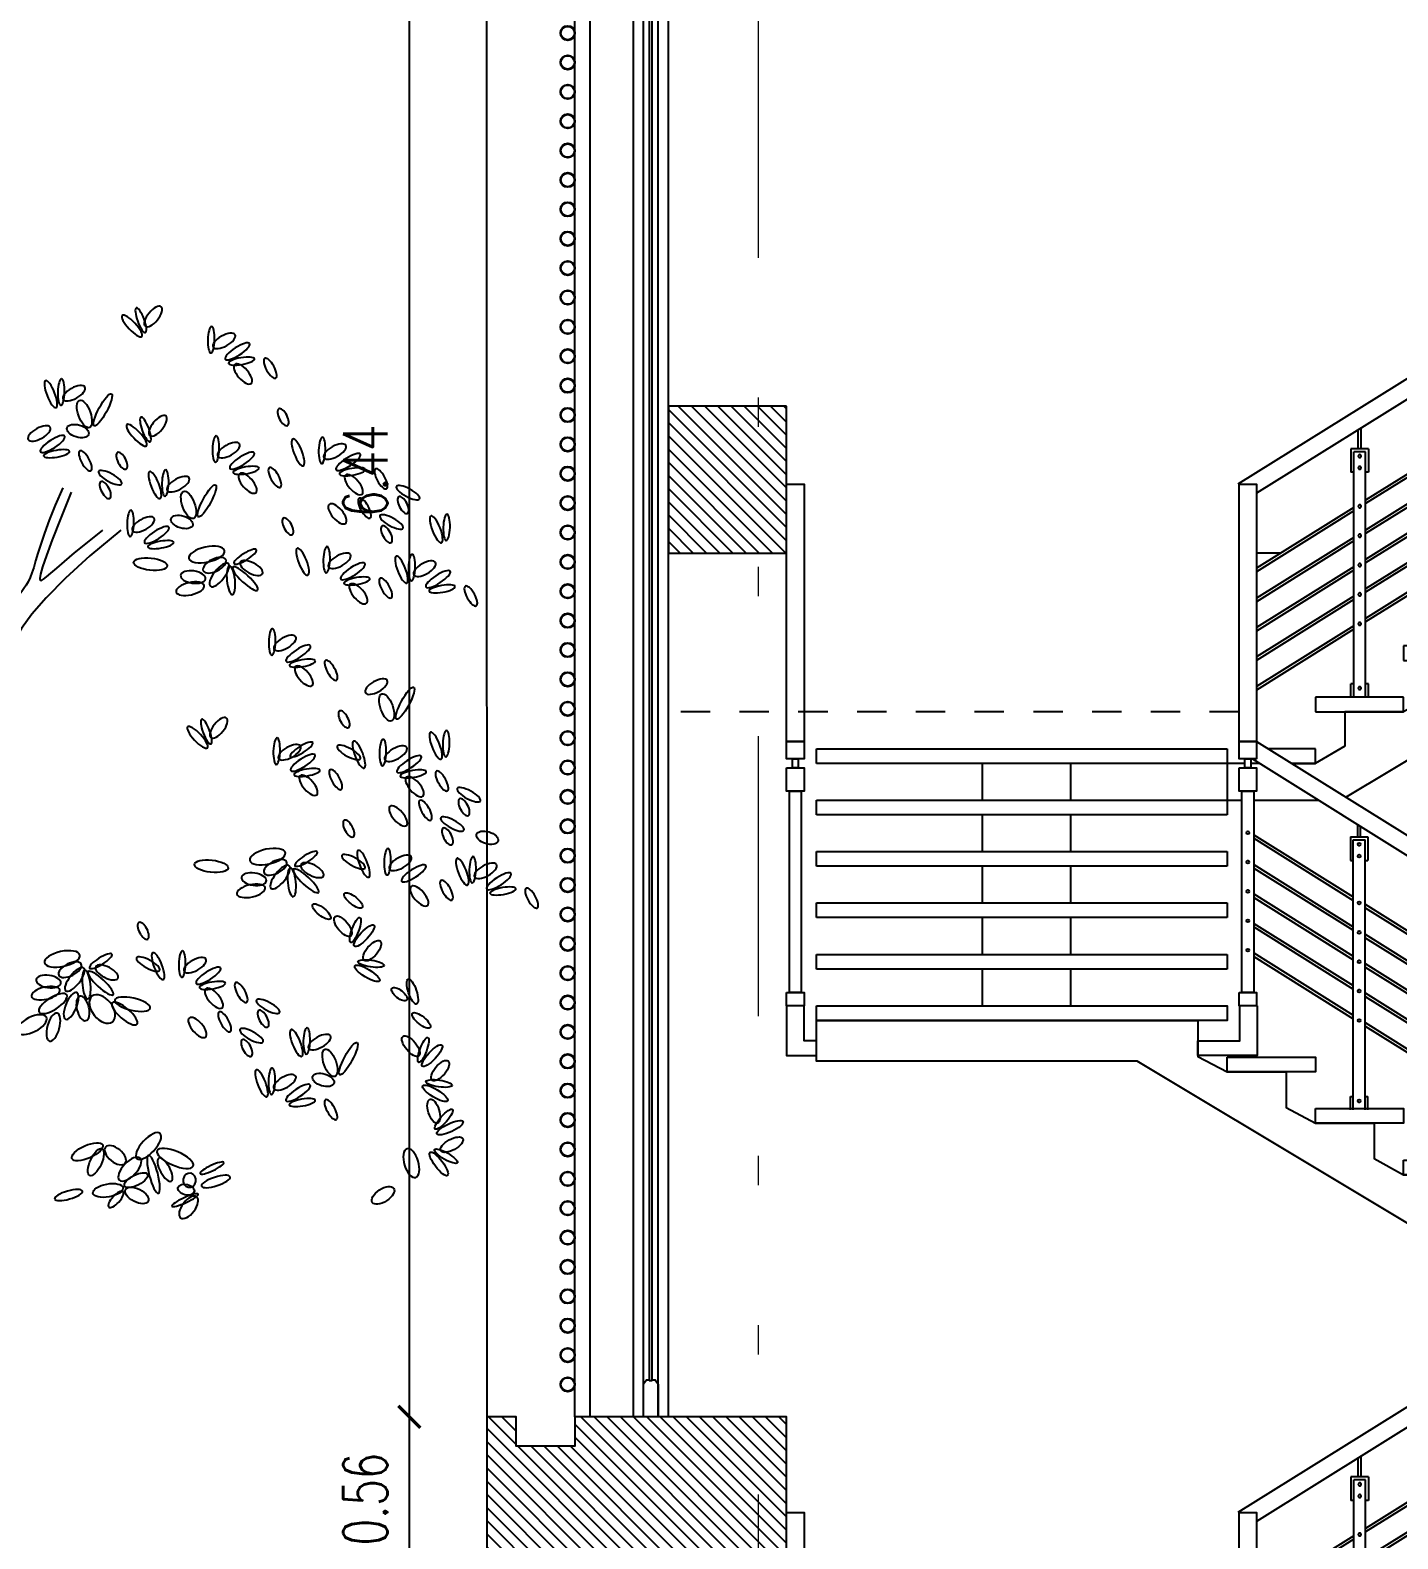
# Model space of a CAD drawing. Header units: millimetres. Extents: x 2056 to 4470, y 1400 to 3101.
# Drawn here: x 2156.21 to 2160.86, y 1442.4 to 1447.54 of the extents above; entities that cross this region are included whole.
import ezdxf

# ---------------------------------------------------------------- set-up
doc = ezdxf.new("R2010")
doc.units = ezdxf.units.MM
for name, pattern in [('DIVIDE', [31.75, 12.7, -6.35, 0, -6.35, 0, -6.35]), ('DOT', [0.25, 0, -0.25]), ('HIDDEN', [9.525, 6.35, -3.175])]:
    doc.linetypes.add(name, pattern=pattern)
for name, color, linetype in [('A-GLAZ', 5, 'Continuous'), ('A-GRID-COLS', 75, 'DIVIDE'), ('A-LDSP-TREE', 74, 'Continuous'), ('A-PLAN-1', 5, 'Continuous'), ('A-PLAN-2', 4, 'Continuous'), ('A-PLAN-3', 3, 'Continuous'), ('A-PLAN-4', 2, 'Continuous'), ('A-PLAN-5', 1, 'Continuous'), ('A-PLAN-6', 9, 'Continuous'), ('A-PROY', 15, 'HIDDEN')]:
    doc.layers.add(name, color=color, linetype=linetype)
doc.styles.add('COTAS', font='romans.shx', dxfattribs={"width": 0.7})
doc.dimstyles.new('DIM75', dxfattribs={"dimtxt": 0.15, "dimasz": 0.075, "dimexe": 0, "dimexo": 0, "dimgap": 0.075, "dimtad": 1, "dimzin": 1, "dimdsep": 46, "dimtxsty": 'COTAS', "dimblk": 'ARCHTICK', "dimcen": 0, "dimse1": 1, "dimse2": 1, "dimclrd": 8, "dimclre": 8, "dimclrt": 54, "dimaunit": 1, "dimazin": 0, "dimtfac": 1, "dimtix": 1, "dimtmove": 1, "dimatfit": 3, "dimldrblk": 'DOT', "dimfxl": 1, "dimtvp": 1.75, "dimtolj": 1, "dimtzin": 4, "dimarcsym": 0})

# ---------------------------------------------------------------- blocks, each defined once
blk = doc.blocks.new('E4', base_point=(655.182746, 222.149869))
blk.add_circle((656.700527, 222.149869), 1.51778)
blk = doc.blocks.new('TROPI')
for points in [[(3.8362, 9.6125), (3.7988, 9.5275), (3.7692, 9.4543), (3.7459, 9.3917), (3.728, 9.3387), (3.7142, 9.294), (3.7033, 9.2564), (3.6942, 9.2249), (3.6857, 9.1983), (3.6767, 9.1755), (3.6672, 9.1558), (3.6572, 9.1384), (3.6468, 9.1228), (3.6359, 9.1083), (3.6248, 9.0942), (3.6133, 9.0798), (3.6017, 9.0646), (3.5898, 9.0482), (3.5781, 9.0321), (3.5666, 9.0182), (3.5557, 9.0083)], [(3.8756, 9.5913), (3.8239, 9.4612), (3.7846, 9.3595), (3.7563, 9.2831), (3.7376, 9.2285), (3.7271, 9.1924), (3.7237, 9.1715), (3.7259, 9.1625), (3.7324, 9.1621), (3.7423, 9.1675), (3.7569, 9.1789), (3.7776, 9.1967), (3.8061, 9.2218), (3.8441, 9.2547), (3.8931, 9.2961), (3.9549, 9.3467), (4.0309, 9.407)], [(4.1183, 9.407), (3.9677, 9.2813), (3.848, 9.1721), (3.7553, 9.078), (3.6854, 8.9975), (3.6343, 8.9288), (3.5979, 8.8705), (3.5721, 8.8209), (3.5529, 8.7786)]]:
    blk.add_lwpolyline(points)
at = {"zscale": 0.01988043750000001}
for p, xscale, yscale, rotation in [((4.2372, 10.367), -0.04224378260025001, 0.0108766469975625, 290.1700857808854), ((4.2369, 10.3979), -0.04023218053181251, 0.01740261929175, 231.1093527808855), ((4.22, 10.3479), -0.04626700661756251, 0.01305196446881251, 313.0310417808855), ((4.5554, 10.268), -0.04224378260025002, 0.01087664699756251, 268.3839888621183), ((4.5665, 10.2968), -0.04023218053181252, 0.01740261929175, 209.3232558621183), ((4.6256, 10.2377), -0.04626700661756251, 0.0130519644688125, 212.7882540812347), ((4.6413, 10.2174), -0.04224378260025002, 0.01087664699756251, 189.9272980812347), ((4.6717, 10.2123), -0.04023218053181252, 0.01740261929175, 130.8665650812347), ((4.8174, 10.2419), -0.03620895651450001, 0.01305196446881251, 119.023390000002), ((3.8028, 10.0023), -0.04626700661756251, 0.0130519644688125, 291.2449448621182), ((3.8258, 10.0137), -0.04224378260025002, 0.01087664699756251, 268.3839888621183), ((3.8369, 10.0425), -0.04023218053181252, 0.01740261929175, 209.3232558621183), ((3.9881, 9.9137), 0.05833665878906252, 0.0130519644688125, 61.65653454433038), ((3.9646, 9.9053), 0.04626700661756253, 0.01957795664343752, 109.9640515443302), ((4.2593, 9.8666), -0.04023218053181251, 0.01740261929175, 231.1093527808855), ((4.8857, 9.9962), -0.03017413042875, 0.01305196446881251, 117.8529470000019), ((3.6677, 9.8467), -0.04023218053181252, 0.01740261929175, 209.3232558621183), ((3.9611, 9.8723), 0.03620895651450001, 0.01957795664343751, 162.9925695443303), ((4.2425, 9.8167), -0.04626700661756251, 0.01305196446881251, 313.0310417808855), ((4.2597, 9.8358), -0.04224378260025001, 0.0108766469975625, 290.1700857808854), ((3.7268, 9.7876), -0.04626700661756251, 0.0130519644688125, 212.7882540812347), ((4.5778, 9.7368), -0.04224378260025002, 0.01087664699756251, 268.3839888621183), ((4.5889, 9.7656), -0.04023218053181252, 0.01740261929175, 209.3232558621183), ((5.0046, 9.7187), -0.04626700661756251, 0.0130519644688125, 291.2449448621182), ((5.0942, 9.73), -0.04224378260025002, 0.01087664699756251, 268.3839888621183), ((5.1053, 9.7588), -0.04023218053181252, 0.01740261929175, 209.3232558621183), ((3.7425, 9.7672), -0.04224378260025002, 0.01087664699756251, 189.9272980812347), ((3.9186, 9.7917), -0.03620895651450001, 0.01305196446881251, 119.023390000002), ((4.1011, 9.7842), -0.03017413042875, 0.01305196446881251, 117.8529470000019), ((4.648, 9.7065), -0.04626700661756251, 0.0130519644688125, 212.7882540812347), ((5.1644, 9.6997), -0.04626700661756251, 0.0130519644688125, 212.7882540812347), ((4.0094, 9.6921), -0.04224378260025001, 0.0130519644688125, 151.6001920000019), ((4.309, 9.56), -0.04626700661756251, 0.0130519644688125, 291.2449448621182), ((4.3321, 9.5713), -0.04224378260025002, 0.01087664699756251, 268.3839888621183), ((4.6637, 9.6862), -0.04224378260025002, 0.01087664699756251, 189.9272980812347), ((4.6942, 9.681), -0.04023218053181252, 0.01740261929175, 130.8665650812347), ((4.8399, 9.7107), -0.03620895651450001, 0.01305196446881251, 119.023390000002), ((5.1801, 9.6794), -0.04224378260025002, 0.01087664699756251, 189.9272980812347), ((5.2105, 9.6742), -0.04023218053181252, 0.01740261929175, 130.8665650812347), ((5.3562, 9.7039), -0.03620895651450001, 0.01305196446881251, 119.023390000002), ((4.0209, 9.6418), -0.03017413042875, 0.01305196446881251, 117.8529470000019), ((4.3432, 9.6001), -0.04023218053181252, 0.01740261929175, 209.3232558621183), ((4.4944, 9.4714), 0.05833665878906252, 0.0130519644688125, 61.65653454433038), ((5.4573, 9.6193), -0.04224378260025001, 0.0130519644688125, 151.6001920000019), ((4.4708, 9.463), 0.04626700661756253, 0.01957795664343752, 109.9640515443302), ((5.1304, 9.5318), -0.04023218053181252, 0.01740261929175, 130.8665650812347), ((5.2761, 9.5615), -0.03620895651450001, 0.01305196446881251, 119.023390000002), ((5.4689, 9.569), -0.03017413042875, 0.01305196446881251, 117.8529470000019), ((4.1628, 9.3755), -0.04224378260025002, 0.01087664699756251, 268.3839888621183), ((4.174, 9.4043), -0.04023218053181252, 0.01740261929175, 209.3232558621183), ((4.4673, 9.43), 0.03620895651450001, 0.01957795664343751, 162.9925695443303), ((4.9081, 9.465), -0.03017413042875, 0.01305196446881251, 117.8529470000019), ((5.3771, 9.4769), -0.04224378260025001, 0.0130519644688125, 151.6001920000019), ((5.6768, 9.3449), -0.04626700661756251, 0.0130519644688125, 291.2449448621182), ((5.6999, 9.3562), -0.04224378260025002, 0.01087664699756251, 268.3839888621183), ((4.2331, 9.3452), -0.04626700661756251, 0.0130519644688125, 212.7882540812347), ((5.3887, 9.4266), -0.03017413042875, 0.01305196446881251, 117.8529470000019), ((4.2488, 9.3249), -0.04224378260025002, 0.01087664699756251, 189.9272980812347), ((4.6218, 9.3067), -0.05833665878906253, 0.02392861146637501, 12.20382100000196), ((4.668, 9.2437), -0.04224378260025002, 0.0108766469975625, 211.7133950000019), ((5.027, 9.1874), -0.04626700661756251, 0.0130519644688125, 291.2449448621182), ((5.1166, 9.1988), -0.04224378260025002, 0.01087664699756251, 268.3839888621183), ((4.1799, 9.2503), 0.05431345465218752, 0.01957795664343751, 353.6901050000019), ((4.6278, 9.2632), -0.04023218053181251, 0.01957795664343751, 26.52386799997875), ((4.6399, 9.2437), -0.04626700661756252, 0.01740261929175, 51.83168500000193), ((4.6982, 9.2502), -0.04023218053181251, 0.01740261929175, 152.6526620000019), ((5.1277, 9.2275), -0.04023218053181252, 0.01740261929175, 209.3232558621183), ((5.1868, 9.1685), -0.04626700661756251, 0.0130519644688125, 212.7882540812347), ((5.5076, 9.1491), -0.04626700661756251, 0.0130519644688125, 291.2449448621182), ((5.5306, 9.1604), -0.04224378260025002, 0.01087664699756251, 268.3839888621183), ((5.5417, 9.1892), -0.04023218053181252, 0.01740261929175, 209.3232558621183), ((4.5292, 9.1697), -0.04023218053181251, 0.01957795664343751, 351.7953540000019), ((4.6459, 9.2328), -0.04626700661756251, 0.0130519644688125, 95.86647800000188), ((4.662, 9.2263), -0.05431345465218753, 0.01305196446881251, 137.1724590000019), ((5.2025, 9.1481), -0.04224378260025002, 0.01087664699756251, 189.9272980812347), ((5.3787, 9.1726), -0.03620895651450001, 0.01305196446881251, 119.023390000002), ((5.6009, 9.1301), -0.04626700661756251, 0.0130519644688125, 212.7882540812347), ((4.5232, 9.1371), -0.04626700661756252, 0.01957795664343752, 12.75326900000197), ((5.233, 9.143), -0.04023218053181252, 0.01740261929175, 130.8665650812347), ((5.6166, 9.1098), -0.04224378260025002, 0.01087664699756251, 189.9272980812347), ((5.7927, 9.1343), -0.03620895651450001, 0.01305196446881251, 119.023390000002), ((4.8513, 8.7989), -0.04224378260025002, 0.01087664699756251, 268.3839888621183), ((4.8624, 8.8277), -0.04023218053181252, 0.01740261929175, 209.3232558621183), ((4.9215, 8.7686), -0.04626700661756251, 0.0130519644688125, 212.7882540812347), ((4.9372, 8.7483), -0.04224378260025002, 0.01087664699756251, 189.9272980812347), ((4.9677, 8.7431), -0.04023218053181252, 0.01740261929175, 130.8665650812347), ((5.1133, 8.7728), -0.03620895651450001, 0.01305196446881251, 119.023390000002), ((5.3065, 8.6157), -0.04023218053181252, 0.01740261929175, 209.3232558621183), ((5.4341, 8.4785), 0.04626700661756253, 0.01957795664343752, 109.9640515443302), ((5.4577, 8.4869), 0.05833665878906252, 0.0130519644688125, 61.65653454433038), ((5.1816, 8.5271), -0.03017413042875, 0.01305196446881251, 117.8529470000019), ((4.5384, 8.3476), -0.04626700661756251, 0.01305196446881251, 313.0310417808855), ((4.5556, 8.3666), -0.04224378260025001, 0.0108766469975625, 290.1700857808854), ((4.5552, 8.3975), -0.04023218053181251, 0.01740261929175, 231.1093527808855), ((4.8737, 8.2676), -0.04224378260025002, 0.01087664699756251, 268.3839888621183), ((4.8849, 8.2964), -0.04023218053181252, 0.01740261929175, 209.3232558621183), ((4.9415, 8.3058), -0.04224378260025002, 0.0108766469975625, 211.7133950000019), ((5.1701, 8.3558), -0.04224378260025001, 0.0130519644688125, 151.6001920000019), ((5.3005, 8.2495), -0.04626700661756251, 0.0130519644688125, 291.2449448621182), ((5.3901, 8.2609), -0.04224378260025002, 0.01087664699756251, 268.3839888621183), ((5.4012, 8.2897), -0.04023218053181252, 0.01740261929175, 209.3232558621183), ((5.6747, 8.2926), -0.04626700661756251, 0.0130519644688125, 291.2449448621182), ((5.6977, 8.304), -0.04224378260025002, 0.01087664699756251, 268.3839888621183), ((4.944, 8.2374), -0.04626700661756251, 0.0130519644688125, 212.7882540812347), ((5.4603, 8.2306), -0.04626700661756251, 0.0130519644688125, 212.7882540812347), ((4.9597, 8.217), -0.04224378260025002, 0.01087664699756251, 189.9272980812347), ((4.9901, 8.2119), -0.04023218053181252, 0.01740261929175, 130.8665650812347), ((5.1358, 8.2415), -0.03620895651450001, 0.01305196446881251, 119.023390000002), ((5.476, 8.2102), -0.04224378260025002, 0.01087664699756251, 189.9272980812347), ((5.5065, 8.2051), -0.04023218053181252, 0.01740261929175, 130.8665650812347), ((5.6521, 8.2347), -0.03620895651450001, 0.01305196446881251, 119.023390000002), ((5.7532, 8.1502), -0.04224378260025001, 0.0130519644688125, 151.6001920000019), ((5.4263, 8.0627), -0.04023218053181252, 0.01740261929175, 130.8665650812347), ((5.572, 8.0923), -0.03620895651450001, 0.01305196446881251, 119.023390000002), ((5.7648, 8.0999), -0.03017413042875, 0.01305196446881251, 117.8529470000019), ((5.2041, 7.9958), -0.03017413042875, 0.01305196446881251, 117.8529470000019), ((5.6731, 8.0078), -0.04224378260025001, 0.0130519644688125, 151.6001920000019), ((5.6846, 7.9575), -0.03017413042875, 0.01305196446881251, 117.8529470000019), ((5.9522, 7.8946), 0.03620895651450001, 0.01957795664343751, 162.9925695443303), ((4.9177, 7.8376), -0.05833665878906253, 0.02392861146637501, 12.20382100000196), ((4.964, 7.7745), -0.04224378260025002, 0.0108766469975625, 211.7133950000019), ((5.3229, 7.7183), -0.04626700661756251, 0.0130519644688125, 291.2449448621182), ((5.4125, 7.7296), -0.04224378260025002, 0.01087664699756251, 268.3839888621183), ((4.4758, 7.7812), 0.05431345465218752, 0.01957795664343751, 353.6901050000019), ((4.9237, 7.7941), -0.04023218053181251, 0.01957795664343751, 26.52386799997875), ((4.9358, 7.7745), -0.04626700661756252, 0.01740261929175, 51.83168500000193), ((4.9941, 7.7811), -0.04023218053181251, 0.01740261929175, 152.6526620000019), ((5.1925, 7.8245), -0.04224378260025001, 0.0130519644688125, 151.6001920000019), ((5.4236, 7.7584), -0.04023218053181252, 0.01740261929175, 209.3232558621183), ((5.4828, 7.6993), -0.04626700661756251, 0.0130519644688125, 212.7882540812347), ((5.8035, 7.6799), -0.04626700661756251, 0.0130519644688125, 291.2449448621182), ((5.8265, 7.6912), -0.04224378260025002, 0.01087664699756251, 268.3839888621183), ((5.8377, 7.72), -0.04023218053181252, 0.01740261929175, 209.3232558621183), ((4.8252, 7.7006), -0.04023218053181251, 0.01957795664343751, 351.7953540000019), ((4.9418, 7.7637), -0.04626700661756251, 0.0130519644688125, 95.86647800000188), ((4.9579, 7.7571), -0.05431345465218753, 0.01305196446881251, 137.1724590000019), ((5.6746, 7.7035), -0.03620895651450001, 0.01305196446881251, 119.023390000002), ((5.8968, 7.661), -0.04626700661756251, 0.0130519644688125, 212.7882540812347), ((4.8191, 7.6679), -0.04626700661756252, 0.01957795664343752, 12.75326900000197), ((5.2907, 7.5709), 0.03620895651450002, 0.01305196446881251, 140.9242155679964), ((5.5289, 7.6739), -0.04023218053181252, 0.01740261929175, 130.8665650812347), ((5.9125, 7.6406), -0.04224378260025002, 0.01087664699756251, 189.9272980812347), ((6.0886, 7.6651), -0.03620895651450001, 0.01305196446881251, 119.023390000002), ((5.1365, 7.5168), 0.03620895651450002, 0.01305196446881251, 140.9242155679964), ((4.2055, 7.4984), -0.03017413042875, 0.01305196446881251, 117.8529470000019), ((5.2361, 7.4326), 0.04023218053181252, 0.01740261929175, 129.0810404867637), ((5.2359, 7.4018), 0.04224378260025002, 0.0108766469975625, 70.02030748676371), ((5.2531, 7.3828), 0.0462670066175625, 0.0130519644688125, 47.15935148676375), ((5.301, 7.3142), 0.04023218053181251, 0.01740261929175, 50.62434970588016), ((3.9191, 7.3401), -0.05833665878906253, 0.02392861146637501, 12.20382100000196), ((3.9654, 7.277), -0.04224378260025002, 0.0108766469975625, 211.7133950000019), ((4.1939, 7.327), -0.04224378260025001, 0.0130519644688125, 151.6001920000019), ((4.3243, 7.2208), -0.04626700661756251, 0.0130519644688125, 291.2449448621182), ((4.4139, 7.2321), -0.04224378260025002, 0.01087664699756251, 268.3839888621183), ((4.4251, 7.2609), -0.04023218053181252, 0.01740261929175, 209.3232558621183), ((3.9252, 7.2966), -0.04023218053181251, 0.01957795664343751, 26.52386799997875), ((3.9372, 7.277), -0.04626700661756252, 0.01740261929175, 51.83168500000193), ((3.9433, 7.2662), -0.04626700661756251, 0.0130519644688125, 95.86647800000188), ((3.9594, 7.2596), -0.05431345465218753, 0.01305196446881251, 137.1724590000019), ((3.9956, 7.2836), -0.04023218053181251, 0.01740261929175, 152.6526620000019), ((4.4842, 7.2018), -0.04626700661756251, 0.0130519644688125, 212.7882540812347), ((5.2555, 7.2876), 0.04626700661756252, 0.01305196446881251, 328.7026607058802), ((5.2707, 7.3083), 0.04224378260025001, 0.0108766469975625, 351.5636167058802), ((3.8206, 7.1704), -0.04626700661756252, 0.01957795664343752, 12.75326900000197), ((3.8266, 7.2031), -0.04023218053181251, 0.01957795664343751, 351.7953540000019), ((4.4999, 7.1815), -0.04224378260025002, 0.01087664699756251, 189.9272980812347), ((4.5303, 7.1764), -0.04023218053181252, 0.01740261929175, 130.8665650812347), ((4.676, 7.206), -0.03620895651450001, 0.01305196446881251, 119.023390000002), ((5.5081, 7.1221), 0.03017413042875, 0.01305196446881251, 142.0946585679966), ((5.5556, 7.1019), 0.04224378260025001, 0.01305196446881251, 108.3474135679965), ((3.8547, 7.1465), -0.05230183270331248, 0.01957795664343751, 32.12480700000197), ((3.903, 7.1574), -0.04626700661756251, 0.01740261929175, 67.40623600000198), ((3.9191, 7.14), -0.04023218053181251, 0.01957795664343751, 103.5626760000019), ((3.9775, 7.14), -0.05230183270331252, 0.03262992111225001, 128.8034590000019), ((4.076, 7.1074), -0.05230183270331251, 0.01740261929175, 139.3818930000019), ((4.0881, 7.1204), -0.05833665878906252, 0.01957795664343752, 167.3886050000019), ((4.7771, 7.1214), -0.04224378260025001, 0.0130519644688125, 151.6001920000019), ((3.7562, 7.0378), -0.05230183270331252, 0.02392861146637501, 26.97100400000193), ((3.8085, 7.0573), -0.04626700661756251, 0.01957795664343751, 74.49484600000191), ((4.4502, 7.034), -0.04023218053181252, 0.01740261929175, 130.8665650812347), ((4.5958, 7.0636), -0.03620895651450001, 0.01305196446881251, 119.023390000002), ((4.7886, 7.0711), -0.03017413042875, 0.01305196446881251, 117.8529470000019), ((5.6212, 6.9876), 0.03620895651450002, 0.01305196446881251, 140.9242155679964), ((4.6969, 6.979), -0.04224378260025001, 0.0130519644688125, 151.6001920000019), ((4.9966, 6.847), -0.04626700661756251, 0.0130519644688125, 291.2449448621182), ((5.0196, 6.8583), -0.04224378260025002, 0.01087664699756251, 268.3839888621183), ((5.0308, 6.8871), -0.04023218053181252, 0.01740261929175, 209.3232558621183), ((4.7085, 6.9287), -0.03017413042875, 0.01305196446881251, 117.8529470000019), ((5.1819, 6.7584), 0.05833665878906252, 0.0130519644688125, 61.65653454433038), ((5.5666, 6.8494), 0.04023218053181252, 0.01740261929175, 129.0810404867637), ((5.5663, 6.8185), 0.04224378260025002, 0.0108766469975625, 70.02030748676371), ((5.5836, 6.7995), 0.0462670066175625, 0.0130519644688125, 47.15935148676375), ((5.1584, 6.75), 0.04626700661756253, 0.01957795664343752, 109.9640515443302), ((5.6315, 6.731), 0.04023218053181251, 0.01740261929175, 50.62434970588016), ((4.8273, 6.6512), -0.04626700661756251, 0.0130519644688125, 291.2449448621182), ((4.8504, 6.6625), -0.04224378260025002, 0.01087664699756251, 268.3839888621183), ((4.8615, 6.6913), -0.04023218053181252, 0.01740261929175, 209.3232558621183), ((5.1549, 6.717), 0.03620895651450001, 0.01957795664343751, 162.9925695443303), ((4.9206, 6.6322), -0.04626700661756251, 0.0130519644688125, 212.7882540812347), ((5.586, 6.7043), 0.04626700661756252, 0.01305196446881251, 328.7026607058802), ((5.6012, 6.7251), 0.04224378260025001, 0.0108766469975625, 351.5636167058802), ((4.9363, 6.6119), -0.04224378260025002, 0.01087664699756251, 189.9272980812347), ((5.1124, 6.6364), -0.03620895651450001, 0.01305196446881251, 119.023390000002), ((5.6571, 6.5228), 0.04023218053181251, 0.01740261929175, 107.2949435679966), ((5.6454, 6.4943), 0.04224378260025001, 0.01087664699756251, 48.23421056799656), ((5.6544, 6.4702), 0.04626700661756251, 0.0130519644688125, 25.3732545679877), ((4.3087, 6.4724), -0.05471577506587501, 0.02262342098362501, 47.23926400000198), ((5.6734, 6.3888), 0.04023218053181252, 0.01740261929175, 28.83825278711288), ((4.0298, 6.4168), 0.05407204649962505, 0.02070913365675002, 203.8639139999995), ((4.0264, 6.3985), 0.04731305559750001, 0.01827276616068751, 245.1856410000019), ((4.0433, 6.4058), -0.04055404481493752, 0.02192730746456251, 140.9565480000019), ((4.2942, 6.3889), -0.06276220322006253, 0.022623420983625, 156.8520710000032), ((5.5091, 6.3987), -0.04827862856643751, 0.02262342098362501, 106.7439511910389), ((5.6213, 6.3809), 0.04626700661756252, 0.01305196446881251, 306.9165637871128), ((5.6431, 6.3945), 0.04224378260025002, 0.01087664699756251, 329.7775197871129), ((4.2121, 6.3523), -0.04827862856643752, 0.02262342098362501, 46.301740000002), ((4.2524, 6.3662), -0.06276220322006253, 0.01392211133775, 104.578648000002), ((4.3022, 6.3523), -0.04184146218656252, 0.01566236531475, 118.6537860000019), ((4.5034, 6.2775), -0.0418414621865625, 0.008701309645875, 205.1078429999949), ((4.1284, 6.2086), 0.04892233725225001, 0.02088314712618752, 190.2168050000019), ((4.1362, 6.2169), 0.04119775350075002, 0.01670652565312501, 27.12316300000196), ((4.4825, 6.2392), -0.02092074103350001, 0.02262342098362501, 349.3989880000019), ((4.5098, 6.2166), -0.04827862856643749, 0.01392211133775, 197.9739020000019), ((3.9309, 6.1925), -0.04626700661756253, 0.01305196446881251, 15.93606183912011), ((4.1284, 6.1891), -0.03347316974925002, 0.01252988429962501, 47.239264000002), ((4.14, 6.2002), 0.04119775350075002, 0.02088314712618751, 332.652662000002), ((4.4941, 6.1776), -0.04634748262856251, 0.008353262826562503, 24.48076999999792), ((4.4864, 6.1651), -0.04248519075281252, 0.02088314712618751, 52.88871000000199), ((4.4748, 6.1887), 0.02703602324981252, 0.01670652565312502, 164.8719050000019), ((5.3401, 6.1375), 0.04119775350075002, 0.02088314712618751, 33.09487319103886)]:
    blk.add_blockref('E4', p, dxfattribs=dict(at, xscale=xscale, yscale=yscale, rotation=rotation))
blk = doc.blocks.new('A$C2FD475E2')
for p, q in [((-2, 2.3), (-0.0364, 1.074, 0.001)), ((-2.0138, 2.24, 0), (-0.1002, 1.0434, 0.001)), ((-1.6561, 1.9748, 0), (-1.6561, 2.016, 0)), ((-1.6461, 1.9748, 0), (-1.6461, 2.0105, 0)), ((-2.01, 1.9823, -0.0011), (-1.6711, 1.7704, -0.0009)), ((-2.01, 1.9705, -0.0011), (-1.6711, 1.7586, -0.0009)), ((-1.6811, 1.9748, 0), (-1.6811, 1.8948, 0)), ((-1.6811, 1.9748, 0), (-1.6211, 1.9748, 0)), ((-1.6711, 1.046, 0), (-1.6711, 1.9648, 0)), ((-1.6711, 1.9648, 0), (-1.6311, 1.9648, 0)), ((-1.6311, 1.046, 0), (-1.6311, 1.9648, 0)), ((-1.6211, 1.9748, 0), (-1.6211, 1.8948, 0)), ((-2.01, 1.8805, -0.0011), (-1.6711, 1.6686, -0.0009)), ((-2.01, 1.8687, -0.0011), (-1.6711, 1.6568, -0.0009)), ((-1.6811, 1.8948, 0), (-1.6711, 1.8948, 0)), ((-1.6311, 1.8948, 0), (-1.6211, 1.8948, 0)), ((-2.01, 1.7805, -0.0011), (-1.6711, 1.5686, -0.0009)), ((-2.01, 1.7687, -0.0011), (-1.6711, 1.5568, -0.0009)), ((-1.6311, 1.7454, -0.0009), (-1.0711, 1.3952, -0.0006)), ((-1.6311, 1.7336, -0.0009), (-1.0711, 1.3834, -0.0006)), ((-2.01, 1.6805, -0.0011), (-1.6711, 1.4686, -0.0009)), ((-2.01, 1.6687, -0.0011), (-1.6711, 1.4568, -0.0009)), ((-1.6311, 1.6436, -0.0009), (-1.0711, 1.2934, -0.0006)), ((-1.6311, 1.6318, -0.0009), (-1.0711, 1.2816, -0.0006)), ((-1.0561, 1.5844, 0), (-1.0561, 1.6411, 0)), ((-1.0461, 1.5844, 0), (-1.0461, 1.6345, 0)), ((-2.01, 1.5797, -0.0011), (-1.6711, 1.3678, -0.0009)), ((-2.01, 1.5679, -0.0011), (-1.6711, 1.356, -0.0009)), ((-1.6311, 1.5436, -0.0009), (-1.0711, 1.1934, -0.0006)), ((-1.0811, 1.5844, 0), (-1.0811, 1.5044, 0)), ((-1.0811, 1.5844, 0), (-1.0211, 1.5844, 0)), ((-1.0711, 0.698, 0), (-1.0711, 1.5744, 0)), ((-1.0711, 1.5744, 0), (-1.0311, 1.5744, 0)), ((-1.0311, 0.698, 0), (-1.0311, 1.5744, 0)), ((-1.0211, 1.5844, 0), (-1.0211, 1.5044, 0)), ((-1.6311, 1.5318, -0.0009), (-1.0711, 1.1816, -0.0006)), ((-1.0811, 1.5044, 0), (-1.0711, 1.5044, 0)), ((-1.0311, 1.5044, 0), (-1.0211, 1.5044, 0)), ((-1.6311, 1.4436, -0.0009), (-1.0711, 1.0934, -0.0006)), ((-1.6311, 1.4318, -0.0009), (-1.0711, 1.0816, -0.0006)), ((-1.6311, 1.3428, -0.0009), (-1.0711, 0.9926, -0.0006)), ((-1.0311, 1.3702, -0.0005), (-0.4711, 1.02, -0.0003)), ((-1.0311, 1.3584, -0.0005), (-0.4711, 1.0082, -0.0003)), ((-1.6311, 1.331, -0.0009), (-1.0711, 0.9808, -0.0006)), ((-1.0311, 1.2684, -0.0005), (-0.4711, 0.9182, -0.0003)), ((-1.0311, 1.2566, -0.0005), (-0.4711, 0.9064, -0.0002)), ((-0.4561, 1.195), (-0.4561, 1.2651)), ((-0.4461, 1.195), (-0.4461, 1.2595)), ((-0.4811, 1.195), (-0.4811, 1.115)), ((-0.4811, 1.195), (-0.4211, 1.195)), ((-0.4711, 0.35), (-0.4711, 1.185)), ((-0.4711, 1.185), (-0.4311, 1.185)), ((-0.4311, 0.35), (-0.4311, 1.185)), ((-0.4211, 1.195), (-0.4211, 1.115)), ((-1.0311, 1.1684, -0.0005), (-0.4711, 0.8182, -0.0003)), ((-1.0311, 1.1566, -0.0005), (-0.4711, 0.8064, -0.0002)), ((-1.6811, 1.046, 0), (-1.6811, 1.091, 0)), ((-1.6811, 1.091, 0), (-1.6711, 1.091, 0)), ((-1.6311, 1.091, 0), (-1.6211, 1.091, 0)), ((-1.6211, 1.046, 0), (-1.6211, 1.091, 0)), ((-0.4811, 1.115), (-0.4711, 1.115)), ((-0.4311, 1.115), (-0.4211, 1.115)), ((-1.0311, 1.0684, -0.0005), (-0.4711, 0.7182, -0.0003)), ((-1.0311, 1.0566, -0.0005), (-0.4711, 0.7064, -0.0002)), ((-0.4311, 0.995, -0.0002), (-0.1002, 0.7881, -0.0001)), ((-0.4311, 0.9832, -0.0002), (-0.1002, 0.7763, -0.0001)), ((-1.0311, 0.9676, -0.0005), (-0.4711, 0.6174, -0.0003)), ((-1.0311, 0.9558, -0.0005), (-0.4711, 0.6056, -0.0002)), ((-0.4311, 0.8932, -0.0002), (-0.1002, 0.6863, -0.0001)), ((-0.4311, 0.8814, -0.0002), (-0.1002, 0.6745, -0.0001)), ((-0.4311, 0.7932, -0.0002), (-0.1002, 0.5863, -0.0001)), ((-0.4311, 0.7814, -0.0002), (-0.1002, 0.5745, -0.0001)), ((-1.0811, 0.698, 0), (-1.0811, 0.743, 0)), ((-1.0211, 0.698, 0), (-1.0211, 0.743, 0)), ((-0.4311, 0.6932, -0.0002), (-0.1002, 0.4863, -0.0001)), ((-0.4311, 0.6814, -0.0002), (-0.1002, 0.4745, -0.0001)), ((-0.4311, 0.5924, -0.0002), (-0.1002, 0.3855, -0.0001)), ((-0.4311, 0.5806, -0.0002), (-0.1002, 0.3737, -0.0001)), ((-0.4811, 0.35), (-0.4811, 0.395)), ((-0.4811, 0.395), (-0.4711, 0.395)), ((-0.4311, 0.395), (-0.4211, 0.395)), ((-0.4211, 0.35), (-0.4211, 0.395))]:
    blk.add_line(p, q)
blk.add_lwpolyline([(-2.06, 2.3), (-2, 2.3), (-2, 2.24), (-2.06, 2.24)], close=True)
for points, elevation in [([(-2.06, 2.21), (-2, 2.21), (-2, 2.13), (-2.06, 2.13)], 0), ([(-2.04, 2.24), (-2.02, 2.24), (-2.02, 2.21), (-2.04, 2.21)], -0.0019), ([(-2.05, 2.13), (-2.01, 2.13), (-2.01, 1.445), (-2.05, 1.445)], 0), ([(-2.06, 1.445), (-2, 1.445), (-2, 1.4), (-2.06, 1.4)], 0)]:
    blk.add_lwpolyline(points, close=True, dxfattribs=dict(elevation=elevation))
at = {"elevation": 0}
blk.add_lwpolyline([(-1.9978, 1.4), (-1.9978, 1.2308), (-2.2001, 1.2308), (-2.2001, 1.2808), (-2.0578, 1.2808), (-2.0578, 1.4)], dxfattribs=at)
for centre in [(-2.03, 1.9892), (-1.6511, 1.9498, 0), (-1.6511, 1.9098, 0), (-2.03, 1.8892), (-2.03, 1.7892), (-1.6511, 1.7499, 0), (-2.03, 1.6892), (-1.6511, 1.6499, 0), (-2.03, 1.5892), (-1.6511, 1.5499, 0), (-1.0511, 1.5594, 0), (-1.0511, 1.5194, 0), (-1.6511, 1.4499, 0), (-1.6511, 1.3499, 0), (-1.0511, 1.3767, 0), (-1.0511, 1.2767, 0), (-1.0511, 1.1767, 0), (-0.4511, 1.17), (-0.4511, 1.13), (-1.6511, 1.076, 0), (-1.0511, 1.0767, 0), (-1.0511, 0.9767, 0), (-0.4511, 0.9992), (-0.4511, 0.8992), (-0.4511, 0.7992), (-1.0511, 0.728, 0), (-0.4511, 0.6992), (-0.4511, 0.5992), (-0.4511, 0.38)]:
    blk.add_circle(centre, 0.005)
blk = doc.blocks.new('CTE-ESCALERA')
blk.add_line((-0.05, 0), (-0.05, 0.045))
at = {"layer": 'A-PLAN-2'}
for p, q in [((-2.05, 2.299), (0.0392, 0.9946, 0.0011)), ((-2.0638, 2.239, 0), (0.01, 0.9422, 0.0011)), ((-1.7061, 1.9738, 0), (-1.7061, 2.015, 0)), ((-1.6961, 1.9738, 0), (-1.6961, 2.0095, 0)), ((-2.06, 1.9813, -0.0011), (-1.7211, 1.7694, -0.0009)), ((-2.06, 1.9695, -0.0011), (-1.7211, 1.7576, -0.0009)), ((-1.7311, 1.9738, 0), (-1.7311, 1.8938, 0)), ((-1.7311, 1.9738, 0), (-1.6711, 1.9738, 0)), ((-1.7211, 1.045, 0), (-1.7211, 1.9638, 0)), ((-1.7211, 1.9638, 0), (-1.6811, 1.9638, 0)), ((-1.6811, 1.045, 0), (-1.6811, 1.9638, 0)), ((-1.6711, 1.9738, 0), (-1.6711, 1.8938, 0)), ((-2.06, 1.8795, -0.0011), (-1.7211, 1.6676, -0.0009)), ((-2.06, 1.8677, -0.0011), (-1.7211, 1.6558, -0.0009)), ((-1.7311, 1.8938, 0), (-1.7211, 1.8938, 0)), ((-1.6811, 1.8938, 0), (-1.6711, 1.8938, 0)), ((-2.06, 1.7795, -0.0011), (-1.7211, 1.5676, -0.0009)), ((-2.06, 1.7677, -0.0011), (-1.7211, 1.5558, -0.0009)), ((-1.6811, 1.7444, -0.0009), (-1.1211, 1.3942, -0.0006)), ((-1.6811, 1.7326, -0.0009), (-1.1211, 1.3824, -0.0006)), ((-2.06, 1.6795, -0.0011), (-1.7211, 1.4676, -0.0009)), ((-2.06, 1.6677, -0.0011), (-1.7211, 1.4558, -0.0009)), ((-1.6811, 1.6426, -0.0009), (-1.1211, 1.2924, -0.0006)), ((-1.6811, 1.6308, -0.0009), (-1.1211, 1.2806, -0.0006)), ((-1.1061, 1.5834, 0), (-1.1061, 1.6401, 0)), ((-1.0961, 1.5834, 0), (-1.0961, 1.6335, 0)), ((-2.06, 1.5787, -0.0011), (-1.7211, 1.3668, -0.0009)), ((-2.06, 1.5669, -0.0011), (-1.7211, 1.355, -0.0009)), ((-1.6811, 1.5426, -0.0009), (-1.1211, 1.1924, -0.0006)), ((-1.1311, 1.5834, 0), (-1.1311, 1.5034, 0)), ((-1.1311, 1.5834, 0), (-1.0711, 1.5834, 0)), ((-1.1211, 0.697, 0), (-1.1211, 1.5734, 0)), ((-1.1211, 1.5734, 0), (-1.0811, 1.5734, 0)), ((-1.0811, 0.697, 0), (-1.0811, 1.5734, 0)), ((-1.0711, 1.5834, 0), (-1.0711, 1.5034, 0)), ((-1.6811, 1.5308, -0.0009), (-1.1211, 1.1806, -0.0006)), ((-1.1311, 1.5034, 0), (-1.1211, 1.5034, 0)), ((-1.0811, 1.5034, 0), (-1.0711, 1.5034, 0)), ((-1.6811, 1.4426, -0.0009), (-1.1211, 1.0924, -0.0006)), ((-1.6811, 1.4308, -0.0009), (-1.1211, 1.0806, -0.0006)), ((-1.6811, 1.3418, -0.0009), (-1.1211, 0.9916, -0.0006)), ((-1.0811, 1.3692, -0.0005), (-0.5211, 1.019, -0.0003)), ((-1.0811, 1.3574, -0.0005), (-0.5211, 1.0072, -0.0003)), ((-1.6811, 1.33, -0.0009), (-1.1211, 0.9798, -0.0006)), ((-1.0811, 1.2674, -0.0005), (-0.5211, 0.9172, -0.0003)), ((-1.0811, 1.2556, -0.0005), (-0.5211, 0.9054, -0.0002)), ((-0.5061, 1.194), (-0.5061, 1.2641)), ((-0.4961, 1.194), (-0.4961, 1.2585)), ((-0.5311, 1.194), (-0.5311, 1.114)), ((-0.5311, 1.194), (-0.4711, 1.194)), ((-0.5211, 0.349), (-0.5211, 1.184)), ((-0.5211, 1.184), (-0.4811, 1.184)), ((-0.4811, 0.349), (-0.4811, 1.184)), ((-0.4711, 1.194), (-0.4711, 1.114)), ((-1.0811, 1.1674, -0.0005), (-0.5211, 0.8172, -0.0003)), ((-1.0811, 1.1556, -0.0005), (-0.5211, 0.8054, -0.0002)), ((-1.7311, 1.045, 0), (-1.7311, 1.09, 0)), ((-1.7311, 1.09, 0), (-1.7211, 1.09, 0)), ((-1.6811, 1.09, 0), (-1.6711, 1.09, 0)), ((-1.6711, 1.045, 0), (-1.6711, 1.09, 0)), ((-0.5311, 1.114), (-0.5211, 1.114)), ((-0.4811, 1.114), (-0.4711, 1.114)), ((-1.0811, 1.0674, -0.0005), (-0.5211, 0.7172, -0.0003)), ((-1.0811, 1.0556, -0.0005), (-0.5211, 0.7054, -0.0002)), ((-0.4811, 0.994, -0.0002), (-0.0347, 0.7149)), ((-0.4811, 0.9822, -0.0002), (-0.04, 0.7064)), ((-1.0811, 0.9666, -0.0005), (-0.5211, 0.6164, -0.0003)), ((-1.0811, 0.9548, -0.0005), (-0.5211, 0.6046, -0.0002)), ((-0.025, 0.849), (-0.025, 0.9616, -0.0006)), ((-0.015, 0.849), (-0.015, 0.9561, -0.0006)), ((-0.4811, 0.8922, -0.0002), (-0.0347, 0.6131, 0)), ((-0.4811, 0.8804, -0.0002), (-0.04, 0.6046, 0)), ((-0.05, 0.849), (-0.05, 0.769)), ((-0.05, 0.849), (0.01, 0.849)), ((-0.04, 0), (-0.04, 0.839)), ((-0.04, 0.839), (0, 0.839)), ((0, 0), (0, 0.839)), ((0.01, 0.849), (0.01, 0.769)), ((-0.4811, 0.7922, -0.0002), (-0.0347, 0.5131, 0)), ((-0.4811, 0.7804, -0.0002), (-0.04, 0.5046, 0)), ((-1.1311, 0.697, 0), (-1.1311, 0.742, 0)), ((-1.0711, 0.697, 0), (-1.0711, 0.742, 0)), ((-0.05, 0.769), (-0.04, 0.769)), ((0, 0.769), (0.01, 0.769)), ((-0.4811, 0.6922, -0.0002), (-0.0347, 0.4131, 0)), ((-0.4811, 0.6804, -0.0002), (-0.04, 0.4046, 0)), ((-0.4811, 0.5914, -0.0002), (-0.0347, 0.3122, 0)), ((-0.4811, 0.5796, -0.0002), (-0.04, 0.3038, 0)), ((-0.5311, 0.349), (-0.5311, 0.394)), ((-0.5311, 0.394), (-0.5211, 0.394)), ((-0.4811, 0.394), (-0.4711, 0.394)), ((-0.4711, 0.349), (-0.4711, 0.394)), ((0, 0.045), (0.01, 0.045))]:
    blk.add_line(p, q, dxfattribs=at)
for points in [[(-3.65, 2.299), (-3.59, 2.299), (-3.59, 2.239), (-3.65, 2.239)], [(-2.11, 2.299), (-2.05, 2.299), (-2.05, 2.239), (-2.11, 2.239)], [(-3.5478, 1.399), (-2.15, 1.399), (-2.15, 1.349), (-3.5478, 1.349)], [(-2.1501, 1.224), (-1.8501, 1.224), (-1.8501, 1.174), (-2.1501, 1.174)], [(-1.8501, 1.049), (-1.5501, 1.049), (-1.5501, 0.999), (-1.8501, 0.999)], [(-1.5501, 0.874), (-1.2501, 0.874), (-1.2501, 0.824), (-1.5501, 0.824)], [(-1.2501, 0.699), (-0.9501, 0.699), (-0.9501, 0.649), (-1.2501, 0.649)], [(-0.9501, 0.524), (-0.6501, 0.524), (-0.6501, 0.474), (-0.9501, 0.474)], [(-0.6501, 0.349), (-0.3501, 0.349), (-0.3501, 0.299), (-0.6501, 0.299)], [(-0.35, 0.174), (-0.05, 0.174), (-0.05, 0.124), (-0.35, 0.124)]]:
    blk.add_lwpolyline(points, close=True, dxfattribs=at)
for points, elevation in [([(-3.65, 2.209), (-3.59, 2.209), (-3.59, 2.129), (-3.65, 2.129)], 0), ([(-3.63, 2.239), (-3.61, 2.239), (-3.61, 2.209), (-3.63, 2.209)], -0.0019), ([(-2.11, 2.209), (-2.05, 2.209), (-2.05, 2.129), (-2.11, 2.129)], 0), ([(-2.09, 2.239), (-2.07, 2.239), (-2.07, 2.209), (-2.09, 2.209)], -0.0019), ([(-3.64, 2.129), (-3.6, 2.129), (-3.6, 1.444), (-3.64, 1.444)], 0), ([(-2.1, 2.129), (-2.06, 2.129), (-2.06, 1.444), (-2.1, 1.444)], 0), ([(-3.65, 1.444), (-3.59, 1.444), (-3.59, 1.399), (-3.65, 1.399)], 0), ([(-2.11, 1.444), (-2.05, 1.444), (-2.05, 1.399), (-2.11, 1.399)], 0)]:
    blk.add_lwpolyline(points, close=True, dxfattribs=dict(at, elevation=elevation))
for points, elevation in [([(-3.65, 1.399), (-3.65, 1.2298), (-3.5478, 1.2298), (-3.5478, 1.2798), (-3.59, 1.2798), (-3.59, 1.399)], 0), ([(-2.0478, 1.399), (-2.0478, 1.2298), (-2.2501, 1.2298), (-2.2501, 1.2798), (-2.1078, 1.2798), (-2.1078, 1.399)], 0), ([(0.0392, 0.9946), (0.01, 0.9422)], 0.0011)]:
    blk.add_lwpolyline(points, dxfattribs=dict(at, elevation=elevation))
for centre in [(-2.08, 1.9882), (-1.7011, 1.9488, 0), (-1.7011, 1.9088, 0), (-2.08, 1.8882), (-2.08, 1.7882), (-1.7011, 1.7489, 0), (-2.08, 1.6882), (-1.7011, 1.6489, 0), (-2.08, 1.5882), (-1.7011, 1.5489, 0), (-1.1011, 1.5584, 0), (-1.1011, 1.5184, 0), (-1.7011, 1.4489, 0), (-1.7011, 1.3489, 0), (-1.1011, 1.3757, 0), (-1.1011, 1.2757, 0), (-1.1011, 1.1757, 0), (-0.5011, 1.169), (-0.5011, 1.129), (-1.7011, 1.075, 0), (-1.1011, 1.0757, 0), (-1.1011, 0.9757, 0), (-0.5011, 0.9982), (-0.5011, 0.8982), (-0.02, 0.824), (-0.5011, 0.7982), (-0.02, 0.785), (-1.1011, 0.727, 0), (-0.5011, 0.6982), (-0.02, 0.7114, 0), (-0.02, 0.6114), (-0.5011, 0.5982), (-0.02, 0.5114), (-0.02, 0.4114), (-0.5011, 0.379), (-0.02, 0.3114), (-0.02, 0.03)]:
    blk.add_circle(centre, 0.005, dxfattribs=at)
at = {"layer": 'A-PLAN-3'}
for points in [[(-3.65, 3.174), (-3.59, 3.174), (-3.59, 2.299), (-3.65, 2.299)], [(-2.11, 3.174), (-2.05, 3.174), (-2.05, 2.299), (-2.11, 2.299)]]:
    blk.add_lwpolyline(points, close=True, dxfattribs=at)
at = {"layer": 'A-PLAN-4'}
blk.add_lwpolyline([(-2.2501, 1.349), (-2.2501, 1.2267), (-2.1501, 1.174), (-1.95, 1.174), (-1.95, 1.0527), (-1.8501, 0.999), (-1.6501, 0.999), (-1.6501, 0.8787), (-1.55, 0.824), (-1.3501, 0.824), (-1.3501, 0.7047), (-1.2501, 0.649), (-1.05, 0.649), (-1.05, 0.5307), (-0.95, 0.474), (-0.7501, 0.474), (-0.7501, 0.3567), (-0.7001, 0.3267), (-0.6501, 0.299), (-0.4501, 0.299), (-0.4501, 0.1827), (-0.3491, 0.124), (-0.165, 0.124), (-0.165, -0.0013), (-0.4366, -0.0013), (-2.4566, 1.2107), (-3.5478, 1.2107), (-3.5478, 1.349), (-2.2501, 1.349)], dxfattribs=at)
at = {"layer": 'A-PROY'}
for points in [[(-0.0501, 3.324), (-0.3501, 3.324), (-0.3501, 3.274), (-0.0501, 3.274)], [(-0.3501, 3.149), (-0.6501, 3.149), (-0.6501, 3.099), (-0.3501, 3.099)], [(-0.6501, 2.974), (-0.9501, 2.974), (-0.9501, 2.924), (-0.6501, 2.924)], [(-1.2501, 2.799), (-0.9501, 2.799), (-0.9501, 2.749), (-1.2501, 2.749)], [(-1.2501, 2.624), (-1.5501, 2.624), (-1.5501, 2.574), (-1.2501, 2.574)], [(-1.5501, 2.449), (-1.8501, 2.449), (-1.8501, 2.399), (-1.5501, 2.399)], [(-3.5478, 2.274), (-2.15, 2.274), (-2.15, 2.224), (-3.5478, 2.224)], [(-3.5478, 2.099), (-2.15, 2.099), (-2.15, 2.049), (-3.5478, 2.049)], [(-3.5478, 1.924), (-2.15, 1.924), (-2.15, 1.874), (-3.5478, 1.874)], [(-3.5478, 1.749), (-2.15, 1.749), (-2.15, 1.699), (-3.5478, 1.699)], [(-3.5478, 1.574), (-2.15, 1.574), (-2.15, 1.524), (-3.5478, 1.524)]]:
    blk.add_lwpolyline(points, close=True, dxfattribs=at)
for points in [[(-0.05, 3.2741), (-0.0501, 3.274), (-0.2502, 3.274), (-0.2502, 3.1527), (-0.3501, 3.099), (-0.5501, 3.099), (-0.5501, 2.9787), (-0.6502, 2.924), (-0.8501, 2.924), (-0.8501, 2.8047), (-0.9501, 2.749), (-1.1502, 2.749), (-1.1502, 2.6307), (-1.2502, 2.574), (-1.4501, 2.574), (-1.4501, 2.4567), (-1.5001, 2.4267), (-1.5501, 2.399), (-1.7501, 2.399), (-1.7501, 2.2827), (-1.8511, 2.224), (-1.9299, 2.224)], [(-1.746, 2.1092), (-0.05, 3.1268)], [(-1.9299, 2.224), (-1.8501, 2.224), (-1.8501, 2.274), (-2.01, 2.274)], [(-2.09, 2.224), (-2.15, 2.224), (-2.15, 2.0987), (-2.1, 2.0987)], [(-2.0398, 2.224), (-2.07, 2.224)], [(-2.06, 2.0987), (-1.8394, 2.0987)]]:
    blk.add_lwpolyline(points, dxfattribs=at)
for points, elevation in [([(-2.9839, 2.224), (-2.9839, 2.099)], -0.0008), ([(-2.6839, 2.224), (-2.6839, 2.099)], 0.0005), ([(-2.9839, 2.049), (-2.9839, 1.924)], -0.0008), ([(-2.6839, 2.049), (-2.6839, 1.924)], 0.0005), ([(-2.9839, 1.874), (-2.9839, 1.749)], -0.0008), ([(-2.6839, 1.874), (-2.6839, 1.749)], 0.0005), ([(-2.9839, 1.699), (-2.9839, 1.574)], -0.0008), ([(-2.6839, 1.699), (-2.6839, 1.574)], 0.0005), ([(-2.9839, 1.524), (-2.9839, 1.401)], -0.0008), ([(-2.6839, 1.524), (-2.6839, 1.401)], 0.0005)]:
    blk.add_lwpolyline(points, dxfattribs=dict(at, elevation=elevation))
at = {"layer": 'A-PROY', "xscale": -1}
blk.add_blockref('A$C2FD475E2', (-2.1502, 2.1), dxfattribs=at)
blk = doc.blocks.new('CTE- PERSIANA TUBULAR')
at = {"layer": 'A-PLAN-4'}
for centre, radius in [((1733114.291, -988998.5526), 0.0249), ((1733114.291, -988998.5526), 0.0229), ((1733114.291, -988998.6526), 0.0249), ((1733114.291, -988998.6526), 0.0229), ((1733114.291, -988998.7526), 0.0249), ((1733114.291, -988998.7526), 0.0229), ((1733114.291, -988998.8526), 0.0249), ((1733114.291, -988998.8526), 0.0229), ((1733114.291, -988998.9526), 0.0249), ((1733114.291, -988998.9526), 0.0229), ((1733114.291, -988999.0526), 0.0249), ((1733114.291, -988999.0526), 0.0229), ((1733114.291, -988999.1526), 0.0249), ((1733114.291, -988999.1526), 0.0229), ((1733114.291, -988999.2526), 0.0249), ((1733114.291, -988999.2526), 0.0229), ((1733114.291, -988999.3526), 0.0249), ((1733114.291, -988999.3526), 0.0229), ((1733114.291, -988999.4526), 0.0249), ((1733114.291, -988999.4526), 0.0229), ((1733114.291, -988999.5526), 0.0249), ((1733114.291, -988999.5526), 0.0229), ((1733114.291, -988999.6526), 0.0249), ((1733114.291, -988999.6526), 0.0229), ((1733114.291, -988999.7526), 0.0249), ((1733114.291, -988999.7526), 0.0229), ((1733114.291, -988999.8526), 0.0249), ((1733114.291, -988999.8526), 0.0229), ((1733114.291, -988999.9526), 0.0249), ((1733114.291, -988999.9526), 0.0229), ((1733114.291, -989000.0526), 0.0249), ((1733114.291, -989000.0526), 0.0229), ((1733114.291, -989000.1526), 0.0249), ((1733114.291, -989000.1526), 0.0229), ((1733114.291, -989000.2526), 0.0249), ((1733114.291, -989000.2526), 0.0229), ((1733114.291, -989000.3526), 0.0249), ((1733114.291, -989000.3526), 0.0229), ((1733114.291, -989000.4526), 0.0249), ((1733114.291, -989000.4526), 0.0229), ((1733114.291, -989000.5526), 0.0249), ((1733114.291, -989000.5526), 0.0229), ((1733114.291, -989000.6526), 0.0249), ((1733114.291, -989000.6526), 0.0229), ((1733114.291, -989000.7526), 0.0249), ((1733114.291, -989000.7526), 0.0229), ((1733114.291, -989000.8526), 0.0249), ((1733114.291, -989000.8526), 0.0229), ((1733114.291, -989000.9526), 0.0249), ((1733114.291, -989000.9526), 0.0229), ((1733114.291, -989001.0526), 0.0249), ((1733114.291, -989001.0526), 0.0229), ((1733114.291, -989001.1526), 0.0249), ((1733114.291, -989001.1526), 0.0229), ((1733114.291, -989001.2526), 0.0249), ((1733114.291, -989001.2526), 0.0229), ((1733114.291, -989001.3526), 0.0249), ((1733114.291, -989001.3526), 0.0229), ((1733114.291, -989001.4526), 0.0249), ((1733114.291, -989001.4526), 0.0229), ((1733114.291, -989001.5526), 0.0249), ((1733114.291, -989001.5526), 0.0229), ((1733114.291, -989001.6526), 0.0249), ((1733114.291, -989001.6526), 0.0229), ((1733114.291, -989001.7526), 0.0249), ((1733114.291, -989001.7526), 0.0229), ((1733114.291, -989001.8526), 0.0249), ((1733114.291, -989001.8526), 0.0229), ((1733114.291, -989001.9526), 0.0249), ((1733114.291, -989001.9526), 0.0229), ((1733114.291, -989002.0526), 0.0249), ((1733114.291, -989002.0526), 0.0229), ((1733114.291, -989002.1526), 0.0249), ((1733114.291, -989002.1526), 0.0229), ((1733114.291, -989002.2526), 0.0249), ((1733114.291, -989002.2526), 0.0229), ((1733114.291, -989002.3526), 0.0249), ((1733114.291, -989002.3526), 0.0229), ((1733114.291, -989002.4526), 0.0249), ((1733114.291, -989002.4526), 0.0229), ((1733114.291, -989002.5526), 0.0249), ((1733114.291, -989002.5526), 0.0229), ((1733114.291, -989002.6526), 0.0249), ((1733114.291, -989002.6526), 0.0229), ((1733114.291, -989002.7526), 0.0249), ((1733114.291, -989002.7526), 0.0229), ((1733114.291, -989002.8526), 0.0249), ((1733114.291, -989002.8526), 0.0229), ((1733114.291, -989002.9526), 0.0249), ((1733114.291, -989002.9526), 0.0229), ((1733114.291, -989003.0526), 0.0249), ((1733114.291, -989003.0526), 0.0229), ((1733114.291, -989003.1526), 0.0249), ((1733114.291, -989003.1526), 0.0229)]:
    blk.add_circle(centre, radius, dxfattribs=at)
at = {"layer": 'A-PLAN-6'}
blk.add_lwpolyline([(1733114.3159, -989003.2626), (1733114.3159, -988996.8526), (1733114.3159, -988996.7726), (1733114.3659, -988996.7726), (1733114.3659, -989003.2626)], dxfattribs=at)
blk = doc.blocks.new('CORTE B-B')
at = {"layer": 'A-PLAN-5'}
h = blk.add_hatch(dxfattribs=at)
h.set_pattern_fill('ANSI31', color=256, scale=0.01, angle=90, style=0)
h.set_pattern_definition([(225, (-989008.851176, -1733150.051984), (0.02245064030267, -0.02245064030267), [])])
h.paths.add_polyline_path([(-9.0286, -34.988), (-9.0286, -35.3902), (-8.5286, -35.3902), (-8.5286, -34.988)])
h = blk.add_hatch(dxfattribs=at)
h.set_pattern_fill('ANSI31', color=256, scale=0.01, angle=90, style=0)
h.set_pattern_definition([(225, (-989008.851176, -1733150.051984), (0.02245064030267, -0.02245064030267), [])])
h.paths.add_polyline_path([(-5.5886, -34.988), (-5.5886, -35.708), (-5.4886, -35.708), (-5.4886, -35.908), (-5.5886, -35.908), (-5.5886, -36.008), (-5.0286, -36.008), (-5.0286, -34.988)])
at = {"layer": 'A-GLAZ'}
for points in [[(-5.5886, -35.4252), (-11.9286, -35.4252)], [(-5.7144, -35.4452), (-5.7144, -35.4352), (-5.6998, -35.4252), (-5.5886, -35.4252), (-5.5886, -35.4752), (-5.7008, -35.4752), (-5.7144, -35.4652), (-5.7144, -35.4552)], [(-5.7106, -35.4452), (-11.9286, -35.4452), (-11.9286, -35.4552), (-5.7106, -35.4552)], [(-5.5886, -35.4752), (-11.9286, -35.4752)], [(-5.7106, -35.4452), (-5.7106, -35.4552)]]:
    blk.add_lwpolyline(points, dxfattribs=at)
at = {"layer": 'A-GRID-COLS', "lineweight": 9, "ltscale": 0.075}
blk.add_lwpolyline([(-15.649, -35.0849), (-2.0284, -35.0849)], dxfattribs=at)
at = {"layer": 'A-PLAN-1'}
blk.add_lwpolyline([(-9.0286, -34.988), (-9.0286, -35.3902), (-8.5286, -35.3902), (-8.5286, -34.988)], close=True, dxfattribs=at)
blk.add_lwpolyline([(-5.5886, -34.988), (-5.5886, -35.708), (-5.4886, -35.708), (-5.4886, -35.908), (-5.5886, -35.908), (-5.5886, -36.008), (-5.0286, -36.008), (-5.0286, -34.988), (-5.5886, -34.988), (-5.5886, -35.708)], dxfattribs=at)
at = {"layer": 'A-PLAN-6'}
blk.add_line((-13.3036, -36.0102), (-5.5886, -36.008), dxfattribs=at)
at = {"layer": 'A-PLAN-6', "linetype": 'DOT', "ltscale": 0.1}
for points in [[(-8.5286, -33.305), (-8.5286, -33.388)], [(-7.9886, -33.448), (-7.9886, -35.3902)]]:
    blk.add_lwpolyline(points, dxfattribs=at)
at = {"layer": 'A-PLAN-6'}
blk.add_lwpolyline([(-5.5886, -35.3902), (-12.0286, -35.3902), (-12.0286, -35.5102), (-5.5886, -35.5102)], dxfattribs=at)
at = {"rotation": 90}
for p in [(-5.5886, -31.338), (-2.0886, -31.338)]:
    blk.add_blockref('CTE-ESCALERA', p, dxfattribs=at)
at = {"layer": 'A-LDSP-TREE', "color": 8, "ltscale": 35, "xscale": 0.6999999999534339, "yscale": 0.7000000001862645, "zscale": 0.7, "rotation": 90}
blk.add_blockref('TROPI', (-2.0221, -40.1361), dxfattribs=at)
at = {"layer": 'A-PLAN-1', "rotation": 90}
blk.add_blockref('CTE- PERSIANA TUBULAR', (-989008.8512, -1733150.0239), dxfattribs=at)
blk = doc.blocks.new('_ArchTick')
at = {"color": 0, "linetype": 'ByBlock', "const_width": 0.15}
blk.add_lwpolyline([(-0.5, -0.5), (0.5, 0.5)], dxfattribs=at)
blk = doc.blocks.new('*D1312')
at = {"color": 8, "lineweight": -2, "transparency": 16777216}
blk.add_line((2157.5002, 1442.2589), (2157.5002, 1442.8189), dxfattribs=at)
at = {"color": 8, "lineweight": -2, "transparency": 16777216, "xscale": 0.075, "yscale": 0.075, "zscale": 0.075}
for p, rotation in [((2157.5002, 1442.8189), 89.9999999999998), ((2157.5002, 1442.2589), 269.9999999999998)]:
    blk.add_blockref('_ArchTick', p, dxfattribs=dict(at, rotation=rotation))
at = {"color": 54, "transparency": 16777216, "insert": (2157.3502, 1442.5389), "char_height": 0.15, "attachment_point": 5, "rotation": 90, "style": 'COTAS'}
blk.add_mtext('\\A1;0.56', dxfattribs=at)
blk = doc.blocks.new('_Dot')
at = {"color": 0, "linetype": 'ByBlock', "lineweight": -2}
blk.add_line((-0.5, 0), (-1, 0), dxfattribs=at)
at = {"color": 0, "linetype": 'ByBlock', "const_width": 0.5}
blk.add_lwpolyline([(-0.25, 0, 1), (0.25, 0, 1)], format="xyb", close=True, dxfattribs=at)
blk = doc.blocks.new('*D1313')
at = {"color": 8, "lineweight": -2, "transparency": 16777216}
blk.add_line((2157.5002, 1442.8189), (2157.5002, 1449.2589), dxfattribs=at)
at = {"color": 8, "lineweight": -2, "transparency": 16777216, "xscale": 0.075, "yscale": 0.075, "zscale": 0.075}
for p, rotation in [((2157.5002, 1449.2589), 89.9999999999998), ((2157.5002, 1442.8189), 269.9999999999998)]:
    blk.add_blockref('_ArchTick', p, dxfattribs=dict(at, rotation=rotation))
at = {"color": 54, "transparency": 16777216, "insert": (2157.3502, 1446.0389), "char_height": 0.15, "attachment_point": 5, "rotation": 90, "style": 'COTAS'}
blk.add_mtext('\\A1;6.44', dxfattribs=at)

msp = doc.modelspace()

# ---------------------------------------------------------------- block references
at = {"rotation": 270}
msp.add_blockref('CORTE B-B', (2193.7718, 1437.2303), dxfattribs=at)

# ---------------------------------------------------------------- dimensions: what is measured, and where the dimension line sits
for base, p1, p2, picture, middle in [((2157.5002, 1449.2589), (2157.7638, 1442.8189), (2157.7616, 1449.2589), '*D1313', (2157.3502, 1446.0389)), ((2157.5002, 1442.8189), (2157.7638, 1442.2589), (2157.7638, 1442.8189), '*D1312', (2157.3502, 1442.5389))]:
    dim = msp.add_linear_dim(base=base, p1=p1, p2=p2, angle=90, dimstyle='DIM75')
    dim.commit()
    dim.dimension.update_dxf_attribs({"geometry": picture, "text_midpoint": middle})

doc.saveas('drawing.dxf')
